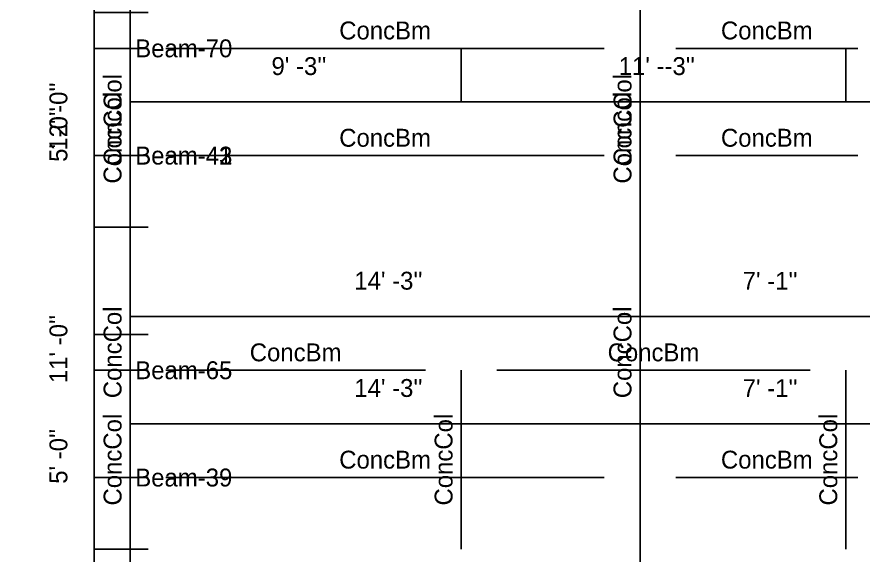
# Model space of a CAD drawing. Extents: x -38 to 2998, y -195 to 11529.
# Drawn here: x -38 to 245.8, y 1126 to 1306.5 of the extents above; entities that cross this region are included whole.
import ezdxf
from ezdxf.enums import TextEntityAlignment as Align

# ---------------------------------------------------------------- set-up
doc = ezdxf.new("R2010")
doc.units = 0
doc.header["$MEASUREMENT"] = 0
doc.layers.get('0').update_dxf_attribs({"linetype": 'CONTINUOUS'})
for name, color, linetype in [('CENTERLINES', 7, 'CONTINUOUS'), ('DIMENSIONS', 4, 'CONTINUOUS'), ('TEXT', 5, 'CONTINUOUS')]:
    doc.layers.add(name, color=color, linetype=linetype)
doc.dimstyles.get("Standard").update_dxf_attribs({"dimtxt": 0.18, "dimasz": 0.18, "dimexe": 0.18, "dimexo": 0.0625, "dimgap": 0.09, "dimtad": 0, "dimtih": 1, "dimtoh": 1, "dimdec": 4, "dimzin": 0, "dimtxsty": 'STANDARD', "dimcen": 0.09, "dimazin": 3, "dimtfac": 1, "dimtdec": 4, "dimtofl": 0, "dimtmove": 0, "dimatfit": 3, "dimtolj": 1, "dimtzin": 0})

# ---------------------------------------------------------------- blocks, each defined once
blk = doc.blocks.new('*D7657')
at = {"color": 1, "linetype": 'BYBLOCK'}
for points in [[(-8.29, 1148.29), (-7.23, 1147.23), (-16.77, 1156.77), (-15.71, 1155.71)], [(-8.29, 1004.29), (-7.23, 1003.23), (-16.77, 1012.77), (-15.71, 1011.71)]]:
    blk.add_solid(points, dxfattribs=at)
at = {"layer": 'DIMENSIONS', "color": 9, "linetype": 'BYBLOCK'}
for p, q in [((-12, 1152), (6, 1152)), ((-12, 1008), (6, 1008))]:
    blk.add_line(p, q, dxfattribs=at)
at = {"layer": 'DIMENSIONS', "color": 0, "linetype": 'BYBLOCK'}
blk.add_line((-12, 1008), (-12, 1152), dxfattribs=at)
at = {"layer": 'DIMENSIONS', "color": 0, "linetype": 'BYBLOCK', "insert": (-24, 1080), "char_height": 6, "attachment_point": 5, "rotation": 90}
blk.add_mtext("\\A1; 12' -0''", dxfattribs=at)
blk = doc.blocks.new('*D7658')
at = {"color": 1, "linetype": 'BYBLOCK'}
for points in [[(4.77, 1174.77), (3.71, 1173.71), (-3.71, 1166.29), (-4.77, 1165.23)], [(175.77, 1174.77), (174.71, 1173.71), (167.29, 1166.29), (166.23, 1165.23)]]:
    blk.add_solid(points, dxfattribs=at)
at = {"layer": 'DIMENSIONS', "color": 9, "linetype": 'BYBLOCK'}
for p, q in [((0, 1170), (0, 1188)), ((171, 1170), (171, 1188))]:
    blk.add_line(p, q, dxfattribs=at)
at = {"layer": 'DIMENSIONS', "color": 0, "linetype": 'BYBLOCK'}
blk.add_line((0, 1170), (171, 1170), dxfattribs=at)
at = {"layer": 'DIMENSIONS', "color": 0, "linetype": 'BYBLOCK', "insert": (85.5, 1182), "char_height": 6, "attachment_point": 5}
blk.add_mtext("\\A1; 14' -3''", dxfattribs=at)
blk = doc.blocks.new('*D7659')
at = {"color": 1, "linetype": 'BYBLOCK'}
for points in [[(175.77, 1174.77), (174.71, 1173.71), (167.29, 1166.29), (166.23, 1165.23)], [(260.77, 1174.77), (259.71, 1173.71), (252.28, 1166.29), (251.22, 1165.23)]]:
    blk.add_solid(points, dxfattribs=at)
at = {"layer": 'DIMENSIONS', "color": 9, "linetype": 'BYBLOCK'}
for p, q in [((171, 1170), (171, 1188)), ((256, 1170), (256, 1188))]:
    blk.add_line(p, q, dxfattribs=at)
at = {"layer": 'DIMENSIONS', "color": 0, "linetype": 'BYBLOCK'}
blk.add_line((171, 1170), (256, 1170), dxfattribs=at)
at = {"layer": 'DIMENSIONS', "color": 0, "linetype": 'BYBLOCK', "insert": (213.5, 1182), "char_height": 6, "attachment_point": 5}
blk.add_mtext("\\A1; 7' -1''", dxfattribs=at)
blk = doc.blocks.new('*D7661')
at = {"color": 1, "linetype": 'BYBLOCK'}
for points in [[(-8.29, 1340.29), (-7.23, 1339.23), (-16.77, 1348.77), (-15.71, 1347.71)], [(-8.29, 1196.29), (-7.23, 1195.23), (-16.77, 1204.77), (-15.71, 1203.71)]]:
    blk.add_solid(points, dxfattribs=at)
at = {"layer": 'DIMENSIONS', "color": 9, "linetype": 'BYBLOCK'}
for p, q in [((-12, 1344), (6, 1344)), ((-12, 1200), (6, 1200))]:
    blk.add_line(p, q, dxfattribs=at)
at = {"layer": 'DIMENSIONS', "color": 0, "linetype": 'BYBLOCK'}
blk.add_line((-12, 1200), (-12, 1344), dxfattribs=at)
at = {"layer": 'DIMENSIONS', "color": 0, "linetype": 'BYBLOCK', "insert": (-24, 1272), "char_height": 6, "attachment_point": 5, "rotation": 90}
blk.add_mtext("\\A1; 12' -0''", dxfattribs=at)
blk = doc.blocks.new('*D8131')
at = {"color": 1, "linetype": 'BYBLOCK'}
for points in [[(-8.29, 1256.29), (-7.23, 1255.23), (-16.77, 1264.77), (-15.71, 1263.71)], [(-8.29, 1124.29), (-7.23, 1123.23), (-16.77, 1132.77), (-15.71, 1131.71)]]:
    blk.add_solid(points, dxfattribs=at)
at = {"layer": 'DIMENSIONS', "color": 9, "linetype": 'BYBLOCK'}
for p, q in [((-12, 1260), (6, 1260)), ((-12, 1128), (6, 1128))]:
    blk.add_line(p, q, dxfattribs=at)
at = {"layer": 'DIMENSIONS', "color": 0, "linetype": 'BYBLOCK'}
blk.add_line((-12, 1128), (-12, 1260), dxfattribs=at)
at = {"layer": 'DIMENSIONS', "color": 0, "linetype": 'BYBLOCK', "insert": (-24, 1194), "char_height": 6, "attachment_point": 5, "rotation": 90}
blk.add_mtext("\\A1; 11' -0''", dxfattribs=at)
blk = doc.blocks.new('*D8132')
at = {"color": 1, "linetype": 'BYBLOCK'}
for points in [[(4.77, 1282.77), (3.71, 1281.71), (-3.71, 1274.29), (-4.77, 1273.23)], [(115.77, 1282.77), (114.71, 1281.71), (107.29, 1274.29), (106.23, 1273.23)]]:
    blk.add_solid(points, dxfattribs=at)
at = {"layer": 'DIMENSIONS', "color": 9, "linetype": 'BYBLOCK'}
for p, q in [((0, 1278), (0, 1296)), ((111, 1278), (111, 1296))]:
    blk.add_line(p, q, dxfattribs=at)
at = {"layer": 'DIMENSIONS', "color": 0, "linetype": 'BYBLOCK'}
blk.add_line((0, 1278), (111, 1278), dxfattribs=at)
at = {"layer": 'DIMENSIONS', "color": 0, "linetype": 'BYBLOCK', "insert": (55.5, 1290), "char_height": 6, "attachment_point": 5}
blk.add_mtext("\\A1; 9' -3''", dxfattribs=at)
blk = doc.blocks.new('*D8133')
at = {"color": 1, "linetype": 'BYBLOCK'}
for points in [[(115.77, 1282.77), (114.71, 1281.71), (107.29, 1274.29), (106.23, 1273.23)], [(244.77, 1282.77), (243.71, 1281.71), (236.29, 1274.29), (235.23, 1273.23)]]:
    blk.add_solid(points, dxfattribs=at)
at = {"layer": 'DIMENSIONS', "color": 9, "linetype": 'BYBLOCK'}
for p, q in [((111, 1278), (111, 1296)), ((240, 1278), (240, 1296))]:
    blk.add_line(p, q, dxfattribs=at)
at = {"layer": 'DIMENSIONS', "color": 0, "linetype": 'BYBLOCK'}
blk.add_line((111, 1278), (240, 1278), dxfattribs=at)
at = {"layer": 'DIMENSIONS', "color": 0, "linetype": 'BYBLOCK', "insert": (175.5, 1290), "char_height": 6, "attachment_point": 5}
blk.add_mtext("\\A1; 11' --3''", dxfattribs=at)
blk = doc.blocks.new('*D8134')
at = {"color": 1, "linetype": 'BYBLOCK'}
for points in [[(244.77, 1282.77), (243.71, 1281.71), (236.29, 1274.29), (235.23, 1273.23)], [(355.77, 1282.77), (354.71, 1281.71), (347.29, 1274.29), (346.23, 1273.23)]]:
    blk.add_solid(points, dxfattribs=at)
at = {"layer": 'DIMENSIONS', "color": 9, "linetype": 'BYBLOCK'}
for p, q in [((240, 1278), (240, 1296)), ((351, 1278), (351, 1296))]:
    blk.add_line(p, q, dxfattribs=at)
at = {"layer": 'DIMENSIONS', "color": 0, "linetype": 'BYBLOCK'}
blk.add_line((240, 1278), (351, 1278), dxfattribs=at)
at = {"layer": 'DIMENSIONS', "color": 0, "linetype": 'BYBLOCK', "insert": (295.5, 1290), "char_height": 6, "attachment_point": 5}
blk.add_mtext("\\A1; 9' -3''", dxfattribs=at)
blk = doc.blocks.new('*D8147')
at = {"color": 1, "linetype": 'BYBLOCK'}
for points in [[(-8.29, 1436.29), (-7.23, 1435.23), (-16.77, 1444.77), (-15.71, 1443.71)], [(-8.29, 1304.29), (-7.23, 1303.23), (-16.77, 1312.77), (-15.71, 1311.71)]]:
    blk.add_solid(points, dxfattribs=at)
at = {"layer": 'DIMENSIONS', "color": 9, "linetype": 'BYBLOCK'}
for p, q in [((-12, 1440), (6, 1440)), ((-12, 1308), (6, 1308))]:
    blk.add_line(p, q, dxfattribs=at)
at = {"layer": 'DIMENSIONS', "color": 0, "linetype": 'BYBLOCK'}
blk.add_line((-12, 1308), (-12, 1440), dxfattribs=at)
at = {"layer": 'DIMENSIONS', "color": 0, "linetype": 'BYBLOCK', "insert": (-24, 1374), "char_height": 6, "attachment_point": 5, "rotation": 90}
blk.add_mtext("\\A1; 11' -0''", dxfattribs=at)
blk = doc.blocks.new('*D8601')
at = {"color": 1, "linetype": 'BYBLOCK'}
for points in [[(-8.29, 1256.29), (-7.23, 1255.23), (-16.77, 1264.77), (-15.71, 1263.71)], [(-8.29, 1124.29), (-7.23, 1123.23), (-16.77, 1132.77), (-15.71, 1131.71)]]:
    blk.add_solid(points, dxfattribs=at)
at = {"layer": 'DIMENSIONS', "color": 9, "linetype": 'BYBLOCK'}
for p, q in [((-12, 1260), (6, 1260)), ((-12, 1128), (6, 1128))]:
    blk.add_line(p, q, dxfattribs=at)
at = {"layer": 'DIMENSIONS', "color": 0, "linetype": 'BYBLOCK'}
blk.add_line((-12, 1128), (-12, 1260), dxfattribs=at)
at = {"layer": 'DIMENSIONS', "color": 0, "linetype": 'BYBLOCK', "insert": (-24, 1194), "char_height": 6, "attachment_point": 5, "rotation": 90}
blk.add_mtext("\\A1; 11' -0''", dxfattribs=at)
blk = doc.blocks.new('*D8602')
at = {"color": 1, "linetype": 'BYBLOCK'}
for points in [[(4.77, 1282.77), (3.71, 1281.71), (-3.71, 1274.29), (-4.77, 1273.23)], [(115.77, 1282.77), (114.71, 1281.71), (107.29, 1274.29), (106.23, 1273.23)]]:
    blk.add_solid(points, dxfattribs=at)
at = {"layer": 'DIMENSIONS', "color": 9, "linetype": 'BYBLOCK'}
for p, q in [((0, 1278), (0, 1296)), ((111, 1278), (111, 1296))]:
    blk.add_line(p, q, dxfattribs=at)
at = {"layer": 'DIMENSIONS', "color": 0, "linetype": 'BYBLOCK'}
blk.add_line((0, 1278), (111, 1278), dxfattribs=at)
at = {"layer": 'DIMENSIONS', "color": 0, "linetype": 'BYBLOCK', "insert": (55.5, 1290), "char_height": 6, "attachment_point": 5}
blk.add_mtext("\\A1; 9' -3''", dxfattribs=at)
blk = doc.blocks.new('*D8603')
at = {"color": 1, "linetype": 'BYBLOCK'}
for points in [[(115.77, 1282.77), (114.71, 1281.71), (107.29, 1274.29), (106.23, 1273.23)], [(244.77, 1282.77), (243.71, 1281.71), (236.29, 1274.29), (235.23, 1273.23)]]:
    blk.add_solid(points, dxfattribs=at)
at = {"layer": 'DIMENSIONS', "color": 9, "linetype": 'BYBLOCK'}
for p, q in [((111, 1278), (111, 1296)), ((240, 1278), (240, 1296))]:
    blk.add_line(p, q, dxfattribs=at)
at = {"layer": 'DIMENSIONS', "color": 0, "linetype": 'BYBLOCK'}
blk.add_line((111, 1278), (240, 1278), dxfattribs=at)
at = {"layer": 'DIMENSIONS', "color": 0, "linetype": 'BYBLOCK', "insert": (175.5, 1290), "char_height": 6, "attachment_point": 5}
blk.add_mtext("\\A1; 11' --3''", dxfattribs=at)
blk = doc.blocks.new('*D8604')
at = {"color": 1, "linetype": 'BYBLOCK'}
for points in [[(244.77, 1282.77), (243.71, 1281.71), (236.29, 1274.29), (235.23, 1273.23)], [(355.77, 1282.77), (354.71, 1281.71), (347.29, 1274.29), (346.23, 1273.23)]]:
    blk.add_solid(points, dxfattribs=at)
at = {"layer": 'DIMENSIONS', "color": 9, "linetype": 'BYBLOCK'}
for p, q in [((240, 1278), (240, 1296)), ((351, 1278), (351, 1296))]:
    blk.add_line(p, q, dxfattribs=at)
at = {"layer": 'DIMENSIONS', "color": 0, "linetype": 'BYBLOCK'}
blk.add_line((240, 1278), (351, 1278), dxfattribs=at)
at = {"layer": 'DIMENSIONS', "color": 0, "linetype": 'BYBLOCK', "insert": (295.5, 1290), "char_height": 6, "attachment_point": 5}
blk.add_mtext("\\A1; 9' -3''", dxfattribs=at)
blk = doc.blocks.new('*D8617')
at = {"color": 1, "linetype": 'BYBLOCK'}
for points in [[(-8.29, 1436.29), (-7.23, 1435.23), (-16.77, 1444.77), (-15.71, 1443.71)], [(-8.29, 1304.29), (-7.23, 1303.23), (-16.77, 1312.77), (-15.71, 1311.71)]]:
    blk.add_solid(points, dxfattribs=at)
at = {"layer": 'DIMENSIONS', "color": 9, "linetype": 'BYBLOCK'}
for p, q in [((-12, 1440), (6, 1440)), ((-12, 1308), (6, 1308))]:
    blk.add_line(p, q, dxfattribs=at)
at = {"layer": 'DIMENSIONS', "color": 0, "linetype": 'BYBLOCK'}
blk.add_line((-12, 1308), (-12, 1440), dxfattribs=at)
at = {"layer": 'DIMENSIONS', "color": 0, "linetype": 'BYBLOCK', "insert": (-24, 1374), "char_height": 6, "attachment_point": 5, "rotation": 90}
blk.add_mtext("\\A1; 11' -0''", dxfattribs=at)
blk = doc.blocks.new('*D9071')
at = {"color": 1, "linetype": 'BYBLOCK'}
for points in [[(-8.29, 1256.29), (-7.23, 1255.23), (-16.77, 1264.77), (-15.71, 1263.71)], [(-8.29, 1124.29), (-7.23, 1123.23), (-16.77, 1132.77), (-15.71, 1131.71)]]:
    blk.add_solid(points, dxfattribs=at)
at = {"layer": 'DIMENSIONS', "color": 9, "linetype": 'BYBLOCK'}
for p, q in [((-12, 1260), (6, 1260)), ((-12, 1128), (6, 1128))]:
    blk.add_line(p, q, dxfattribs=at)
at = {"layer": 'DIMENSIONS', "color": 0, "linetype": 'BYBLOCK'}
blk.add_line((-12, 1128), (-12, 1260), dxfattribs=at)
at = {"layer": 'DIMENSIONS', "color": 0, "linetype": 'BYBLOCK', "insert": (-24, 1194), "char_height": 6, "attachment_point": 5, "rotation": 90}
blk.add_mtext("\\A1; 11' -0''", dxfattribs=at)
blk = doc.blocks.new('*D9072')
at = {"color": 1, "linetype": 'BYBLOCK'}
for points in [[(4.77, 1282.77), (3.71, 1281.71), (-3.71, 1274.29), (-4.77, 1273.23)], [(115.77, 1282.77), (114.71, 1281.71), (107.29, 1274.29), (106.23, 1273.23)]]:
    blk.add_solid(points, dxfattribs=at)
at = {"layer": 'DIMENSIONS', "color": 9, "linetype": 'BYBLOCK'}
for p, q in [((0, 1278), (0, 1296)), ((111, 1278), (111, 1296))]:
    blk.add_line(p, q, dxfattribs=at)
at = {"layer": 'DIMENSIONS', "color": 0, "linetype": 'BYBLOCK'}
blk.add_line((0, 1278), (111, 1278), dxfattribs=at)
at = {"layer": 'DIMENSIONS', "color": 0, "linetype": 'BYBLOCK', "insert": (55.5, 1290), "char_height": 6, "attachment_point": 5}
blk.add_mtext("\\A1; 9' -3''", dxfattribs=at)
blk = doc.blocks.new('*D9073')
at = {"color": 1, "linetype": 'BYBLOCK'}
for points in [[(115.77, 1282.77), (114.71, 1281.71), (107.29, 1274.29), (106.23, 1273.23)], [(244.77, 1282.77), (243.71, 1281.71), (236.29, 1274.29), (235.23, 1273.23)]]:
    blk.add_solid(points, dxfattribs=at)
at = {"layer": 'DIMENSIONS', "color": 9, "linetype": 'BYBLOCK'}
for p, q in [((111, 1278), (111, 1296)), ((240, 1278), (240, 1296))]:
    blk.add_line(p, q, dxfattribs=at)
at = {"layer": 'DIMENSIONS', "color": 0, "linetype": 'BYBLOCK'}
blk.add_line((111, 1278), (240, 1278), dxfattribs=at)
at = {"layer": 'DIMENSIONS', "color": 0, "linetype": 'BYBLOCK', "insert": (175.5, 1290), "char_height": 6, "attachment_point": 5}
blk.add_mtext("\\A1; 11' --3''", dxfattribs=at)
blk = doc.blocks.new('*D9074')
at = {"color": 1, "linetype": 'BYBLOCK'}
for points in [[(244.77, 1282.77), (243.71, 1281.71), (236.29, 1274.29), (235.23, 1273.23)], [(355.77, 1282.77), (354.71, 1281.71), (347.29, 1274.29), (346.23, 1273.23)]]:
    blk.add_solid(points, dxfattribs=at)
at = {"layer": 'DIMENSIONS', "color": 9, "linetype": 'BYBLOCK'}
for p, q in [((240, 1278), (240, 1296)), ((351, 1278), (351, 1296))]:
    blk.add_line(p, q, dxfattribs=at)
at = {"layer": 'DIMENSIONS', "color": 0, "linetype": 'BYBLOCK'}
blk.add_line((240, 1278), (351, 1278), dxfattribs=at)
at = {"layer": 'DIMENSIONS', "color": 0, "linetype": 'BYBLOCK', "insert": (295.5, 1290), "char_height": 6, "attachment_point": 5}
blk.add_mtext("\\A1; 9' -3''", dxfattribs=at)
blk = doc.blocks.new('*D9087')
at = {"color": 1, "linetype": 'BYBLOCK'}
for points in [[(-8.29, 1436.29), (-7.23, 1435.23), (-16.77, 1444.77), (-15.71, 1443.71)], [(-8.29, 1304.29), (-7.23, 1303.23), (-16.77, 1312.77), (-15.71, 1311.71)]]:
    blk.add_solid(points, dxfattribs=at)
at = {"layer": 'DIMENSIONS', "color": 9, "linetype": 'BYBLOCK'}
for p, q in [((-12, 1440), (6, 1440)), ((-12, 1308), (6, 1308))]:
    blk.add_line(p, q, dxfattribs=at)
at = {"layer": 'DIMENSIONS', "color": 0, "linetype": 'BYBLOCK'}
blk.add_line((-12, 1308), (-12, 1440), dxfattribs=at)
at = {"layer": 'DIMENSIONS', "color": 0, "linetype": 'BYBLOCK', "insert": (-24, 1374), "char_height": 6, "attachment_point": 5, "rotation": 90}
blk.add_mtext("\\A1; 11' -0''", dxfattribs=at)
blk = doc.blocks.new('*D9605')
at = {"color": 1, "linetype": 'BYBLOCK'}
for points in [[(-8.29, 1184.29), (-7.23, 1183.23), (-16.77, 1192.77), (-15.71, 1191.71)], [(-8.29, 1124.29), (-7.23, 1123.23), (-16.77, 1132.77), (-15.71, 1131.71)]]:
    blk.add_solid(points, dxfattribs=at)
at = {"layer": 'DIMENSIONS', "color": 9, "linetype": 'BYBLOCK'}
for p, q in [((-12, 1188), (6, 1188)), ((-12, 1128), (6, 1128))]:
    blk.add_line(p, q, dxfattribs=at)
at = {"layer": 'DIMENSIONS', "color": 0, "linetype": 'BYBLOCK'}
blk.add_line((-12, 1128), (-12, 1188), dxfattribs=at)
at = {"layer": 'DIMENSIONS', "color": 0, "linetype": 'BYBLOCK', "insert": (-24, 1158), "char_height": 6, "attachment_point": 5, "rotation": 90}
blk.add_mtext("\\A1; 5' -0''", dxfattribs=at)
blk = doc.blocks.new('*D9606')
at = {"color": 1, "linetype": 'BYBLOCK'}
for points in [[(4.77, 1210.77), (3.71, 1209.71), (-3.71, 1202.29), (-4.77, 1201.23)], [(175.77, 1210.77), (174.71, 1209.71), (167.29, 1202.29), (166.23, 1201.23)]]:
    blk.add_solid(points, dxfattribs=at)
at = {"layer": 'DIMENSIONS', "color": 9, "linetype": 'BYBLOCK'}
for p, q in [((0, 1206), (0, 1224)), ((171, 1206), (171, 1224))]:
    blk.add_line(p, q, dxfattribs=at)
at = {"layer": 'DIMENSIONS', "color": 0, "linetype": 'BYBLOCK'}
blk.add_line((0, 1206), (171, 1206), dxfattribs=at)
at = {"layer": 'DIMENSIONS', "color": 0, "linetype": 'BYBLOCK', "insert": (85.5, 1218), "char_height": 6, "attachment_point": 5}
blk.add_mtext("\\A1; 14' -3''", dxfattribs=at)
blk = doc.blocks.new('*D9607')
at = {"color": 1, "linetype": 'BYBLOCK'}
for points in [[(175.77, 1210.77), (174.71, 1209.71), (167.29, 1202.29), (166.23, 1201.23)], [(260.77, 1210.77), (259.71, 1209.71), (252.28, 1202.29), (251.22, 1201.23)]]:
    blk.add_solid(points, dxfattribs=at)
at = {"layer": 'DIMENSIONS', "color": 9, "linetype": 'BYBLOCK'}
for p, q in [((171, 1206), (171, 1224)), ((256, 1206), (256, 1224))]:
    blk.add_line(p, q, dxfattribs=at)
at = {"layer": 'DIMENSIONS', "color": 0, "linetype": 'BYBLOCK'}
blk.add_line((171, 1206), (256, 1206), dxfattribs=at)
at = {"layer": 'DIMENSIONS', "color": 0, "linetype": 'BYBLOCK', "insert": (213.5, 1218), "char_height": 6, "attachment_point": 5}
blk.add_mtext("\\A1; 7' -1''", dxfattribs=at)
blk = doc.blocks.new('*D9609')
at = {"color": 1, "linetype": 'BYBLOCK'}
for points in [[(-8.29, 1292.29), (-7.23, 1291.23), (-16.77, 1300.77), (-15.71, 1299.71)], [(-8.29, 1232.29), (-7.23, 1231.23), (-16.77, 1240.77), (-15.71, 1239.71)]]:
    blk.add_solid(points, dxfattribs=at)
at = {"layer": 'DIMENSIONS', "color": 9, "linetype": 'BYBLOCK'}
for p, q in [((-12, 1296), (6, 1296)), ((-12, 1236), (6, 1236))]:
    blk.add_line(p, q, dxfattribs=at)
at = {"layer": 'DIMENSIONS', "color": 0, "linetype": 'BYBLOCK'}
blk.add_line((-12, 1236), (-12, 1296), dxfattribs=at)
at = {"layer": 'DIMENSIONS', "color": 0, "linetype": 'BYBLOCK', "insert": (-24, 1266), "char_height": 6, "attachment_point": 5, "rotation": 90}
blk.add_mtext("\\A1; 5' -0''", dxfattribs=at)
blk = doc.blocks.new('*D9610')
at = {"color": 1, "linetype": 'BYBLOCK'}
for points in [[(4.77, 1318.77), (3.71, 1317.71), (-3.71, 1310.29), (-4.77, 1309.23)], [(175.77, 1318.77), (174.71, 1317.71), (167.29, 1310.29), (166.23, 1309.23)]]:
    blk.add_solid(points, dxfattribs=at)
at = {"layer": 'DIMENSIONS', "color": 9, "linetype": 'BYBLOCK'}
for p, q in [((0, 1314), (0, 1332)), ((171, 1314), (171, 1332))]:
    blk.add_line(p, q, dxfattribs=at)
at = {"layer": 'DIMENSIONS', "color": 0, "linetype": 'BYBLOCK'}
blk.add_line((0, 1314), (171, 1314), dxfattribs=at)
at = {"layer": 'DIMENSIONS', "color": 0, "linetype": 'BYBLOCK', "insert": (85.5, 1326), "char_height": 6, "attachment_point": 5}
blk.add_mtext("\\A1; 14' -3''", dxfattribs=at)
blk = doc.blocks.new('*D9611')
at = {"color": 1, "linetype": 'BYBLOCK'}
for points in [[(175.77, 1318.77), (174.71, 1317.71), (167.29, 1310.29), (166.23, 1309.23)], [(260.77, 1318.77), (259.71, 1317.71), (252.28, 1310.29), (251.22, 1309.23)]]:
    blk.add_solid(points, dxfattribs=at)
at = {"layer": 'DIMENSIONS', "color": 9, "linetype": 'BYBLOCK'}
for p, q in [((171, 1314), (171, 1332)), ((256, 1314), (256, 1332))]:
    blk.add_line(p, q, dxfattribs=at)
at = {"layer": 'DIMENSIONS', "color": 0, "linetype": 'BYBLOCK'}
blk.add_line((171, 1314), (256, 1314), dxfattribs=at)
at = {"layer": 'DIMENSIONS', "color": 0, "linetype": 'BYBLOCK', "insert": (213.5, 1326), "char_height": 6, "attachment_point": 5}
blk.add_mtext("\\A1; 7' -1''", dxfattribs=at)

msp = doc.modelspace()

# ---------------------------------------------------------------- linework, layer by layer
at = {"layer": 'CENTERLINES', "color": 0, "linetype": 'CONTINUOUS'}
for p, q in [((0, 1200), (0, 1344)), ((171, 1200), (171, 1344)), ((0, 1236), (0, 1296)), ((12, 1296), (159, 1296)), ((171, 1236), (171, 1296)), ((183, 1296), (243.996, 1296)), ((0, 1128), (0, 1260)), ((0, 1128), (0, 1260)), ((0, 1128), (0, 1260)), ((12, 1260), (159, 1260)), ((12, 1260), (159, 1260)), ((12, 1260), (159, 1260)), ((171, 1128), (171, 1260)), ((171, 1128), (171, 1260)), ((171, 1128), (171, 1260)), ((183, 1260), (243.996, 1260)), ((183, 1260), (243.996, 1260)), ((183, 1260), (243.996, 1260)), ((0, 1128), (0, 1188)), ((12, 1188), (99, 1188)), ((111, 1128), (111, 1188)), ((123, 1188), (228, 1188)), ((240, 1128), (240, 1188)), ((0, 1008), (0, 1152)), ((12, 1152), (159, 1152)), ((171, 1008), (171, 1152)), ((183, 1152), (243.996, 1152))]:
    msp.add_line(p, q, dxfattribs=at)

# ---------------------------------------------------------------- texts
at = {"layer": 'TEXT', "color": 0}
for s, p in [('ConcBm', (85.5, 1302)), ('ConcBm', (213.498, 1302)), ('Beam-70', (18, 1296)), ('ConcBm', (85.5, 1266)), ('ConcBm', (85.5, 1266)), ('ConcBm', (85.5, 1266)), ('ConcBm', (213.498, 1266)), ('ConcBm', (213.498, 1266)), ('ConcBm', (213.498, 1266)), ('Beam-43', (18, 1260)), ('Beam-42', (18, 1260)), ('Beam-41', (18, 1260)), ('ConcBm', (55.5, 1194)), ('ConcBm', (175.5, 1194)), ('Beam-65', (18, 1188)), ('ConcBm', (85.5, 1158)), ('ConcBm', (213.498, 1158)), ('Beam-39', (18, 1152))]:
    msp.add_text(s, height=6, dxfattribs=at).set_placement(p, align=Align.MIDDLE)
for p in [(-6, 1272), (165, 1272), (-6, 1266), (165, 1266), (-6, 1194), (-6, 1194), (-6, 1194), (165, 1194), (165, 1194), (165, 1194), (-6, 1158), (105, 1158), (234, 1158)]:
    msp.add_text('ConcCol', height=6, rotation=90, dxfattribs=at).set_placement(p, align=Align.MIDDLE)

# ---------------------------------------------------------------- dimensions: what is measured, and where the dimension line sits
at = {"layer": 'DIMENSIONS'}
for base, p1, p2, picture, middle in [((-12, 1440), (-24, 1308), (-24, 1440), '*D8147', (-24, 1374)), ((-12, 1440), (-24, 1308), (-24, 1440), '*D8617', (-24, 1374)), ((-12, 1440), (-24, 1308), (-24, 1440), '*D9087', (-24, 1374)), ((-12, 1344), (-24, 1200), (-24, 1344), '*D7661', (-24, 1272)), ((171, 1314), (0, 1302), (171, 1302), '*D9610', (85.5, 1302)), ((255.996, 1314), (171, 1302), (255.996, 1302), '*D9611', (213.498, 1302)), ((111, 1278), (0, 1266), (111, 1266), '*D8132', (55.5, 1266)), ((111, 1278), (0, 1266), (111, 1266), '*D8602', (55.5, 1266)), ((111, 1278), (0, 1266), (111, 1266), '*D9072', (55.5, 1266)), ((240, 1278), (111, 1266), (240, 1266), '*D8133', (175.5, 1266)), ((240, 1278), (111, 1266), (240, 1266), '*D8603', (175.5, 1266)), ((240, 1278), (111, 1266), (240, 1266), '*D9073', (175.5, 1266)), ((351, 1278), (240, 1266), (351, 1266), '*D8134', (295.5, 1266)), ((351, 1278), (240, 1266), (351, 1266), '*D8604', (295.5, 1266)), ((351, 1278), (240, 1266), (351, 1266), '*D9074', (295.5, 1266)), ((-12, 1296), (-24, 1236), (-24, 1296), '*D9609', (-24, 1266)), ((-12, 1260), (-24, 1128), (-24, 1260), '*D8131', (-24, 1194)), ((-12, 1260), (-24, 1128), (-24, 1260), '*D8601', (-24, 1194)), ((-12, 1260), (-24, 1128), (-24, 1260), '*D9071', (-24, 1194)), ((171, 1206), (0, 1194), (171, 1194), '*D9606', (85.5, 1194)), ((255.996, 1206), (171, 1194), (255.996, 1194), '*D9607', (213.498, 1194)), ((171, 1170), (0, 1158), (171, 1158), '*D7658', (85.5, 1158)), ((255.996, 1170), (171, 1158), (255.996, 1158), '*D7659', (213.498, 1158)), ((-12, 1188), (-24, 1128), (-24, 1188), '*D9605', (-24, 1158)), ((-12, 1152), (-24, 1008), (-24, 1152), '*D7657', (-24, 1080))]:
    dim = msp.add_linear_dim(base=base, p1=p1, p2=p2, dimstyle='STANDARD', dxfattribs=at)
    dim.commit()
    dim.dimension.update_dxf_attribs({"geometry": picture, "text_midpoint": middle})

doc.saveas('drawing.dxf')
